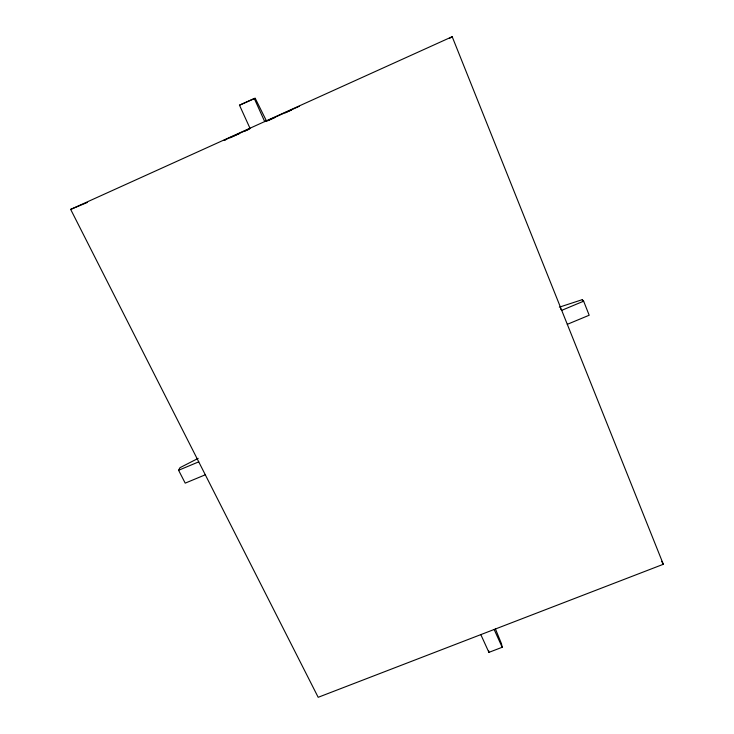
<?xml version="1.0" encoding="UTF-8"?>
<svg xmlns="http://www.w3.org/2000/svg" width="734" height="734" viewBox="0 0 734 734"><rect width="100%" height="100%" fill="white"/><g stroke="black" fill="none" stroke-linecap="round" stroke-linejoin="round"><path stroke-width="1.1" d="M205.3 474.788L185.207 483.137L178.591 470.265L179.977 467.677L198.18 458.365M449.401 38.471L452.19 36.7L663.334 564.281L318.18 697.3L70.666 209.392L452.19 36.7M249.973 128.23L239.477 105.191L254.258 98.457L255.221 98.31L266.451 120.936L264.699 121.569L254.258 98.457M255.221 98.31L239.477 105.191M250.147 128.514L224.044 140.332L226.109 139.543M266.855 120.954L299.215 106.311M230.256 137.735L239.605 133.505M244.798 131.157L248.954 129.276M267.653 120.807L274.92 117.523M285.306 112.816L291.545 109.999M178.591 470.265L198.74 461.851M567.299 324.327L589.182 315.235L583.64 301.188L561.712 310.344L560.519 308.757M70.666 209.392L87.383 202.446M480.825 634.616L488.917 652.361L502.184 647.278L501.46 643.69L495.404 628.882M559.336 307.17L582.301 299.656L583.64 301.188M661.655 561.299L663.334 564.281M494.147 629.478L502.184 647.278M582.301 299.656L583.08 301.646M488.596 650.553L488.917 652.361"/></g></svg>
